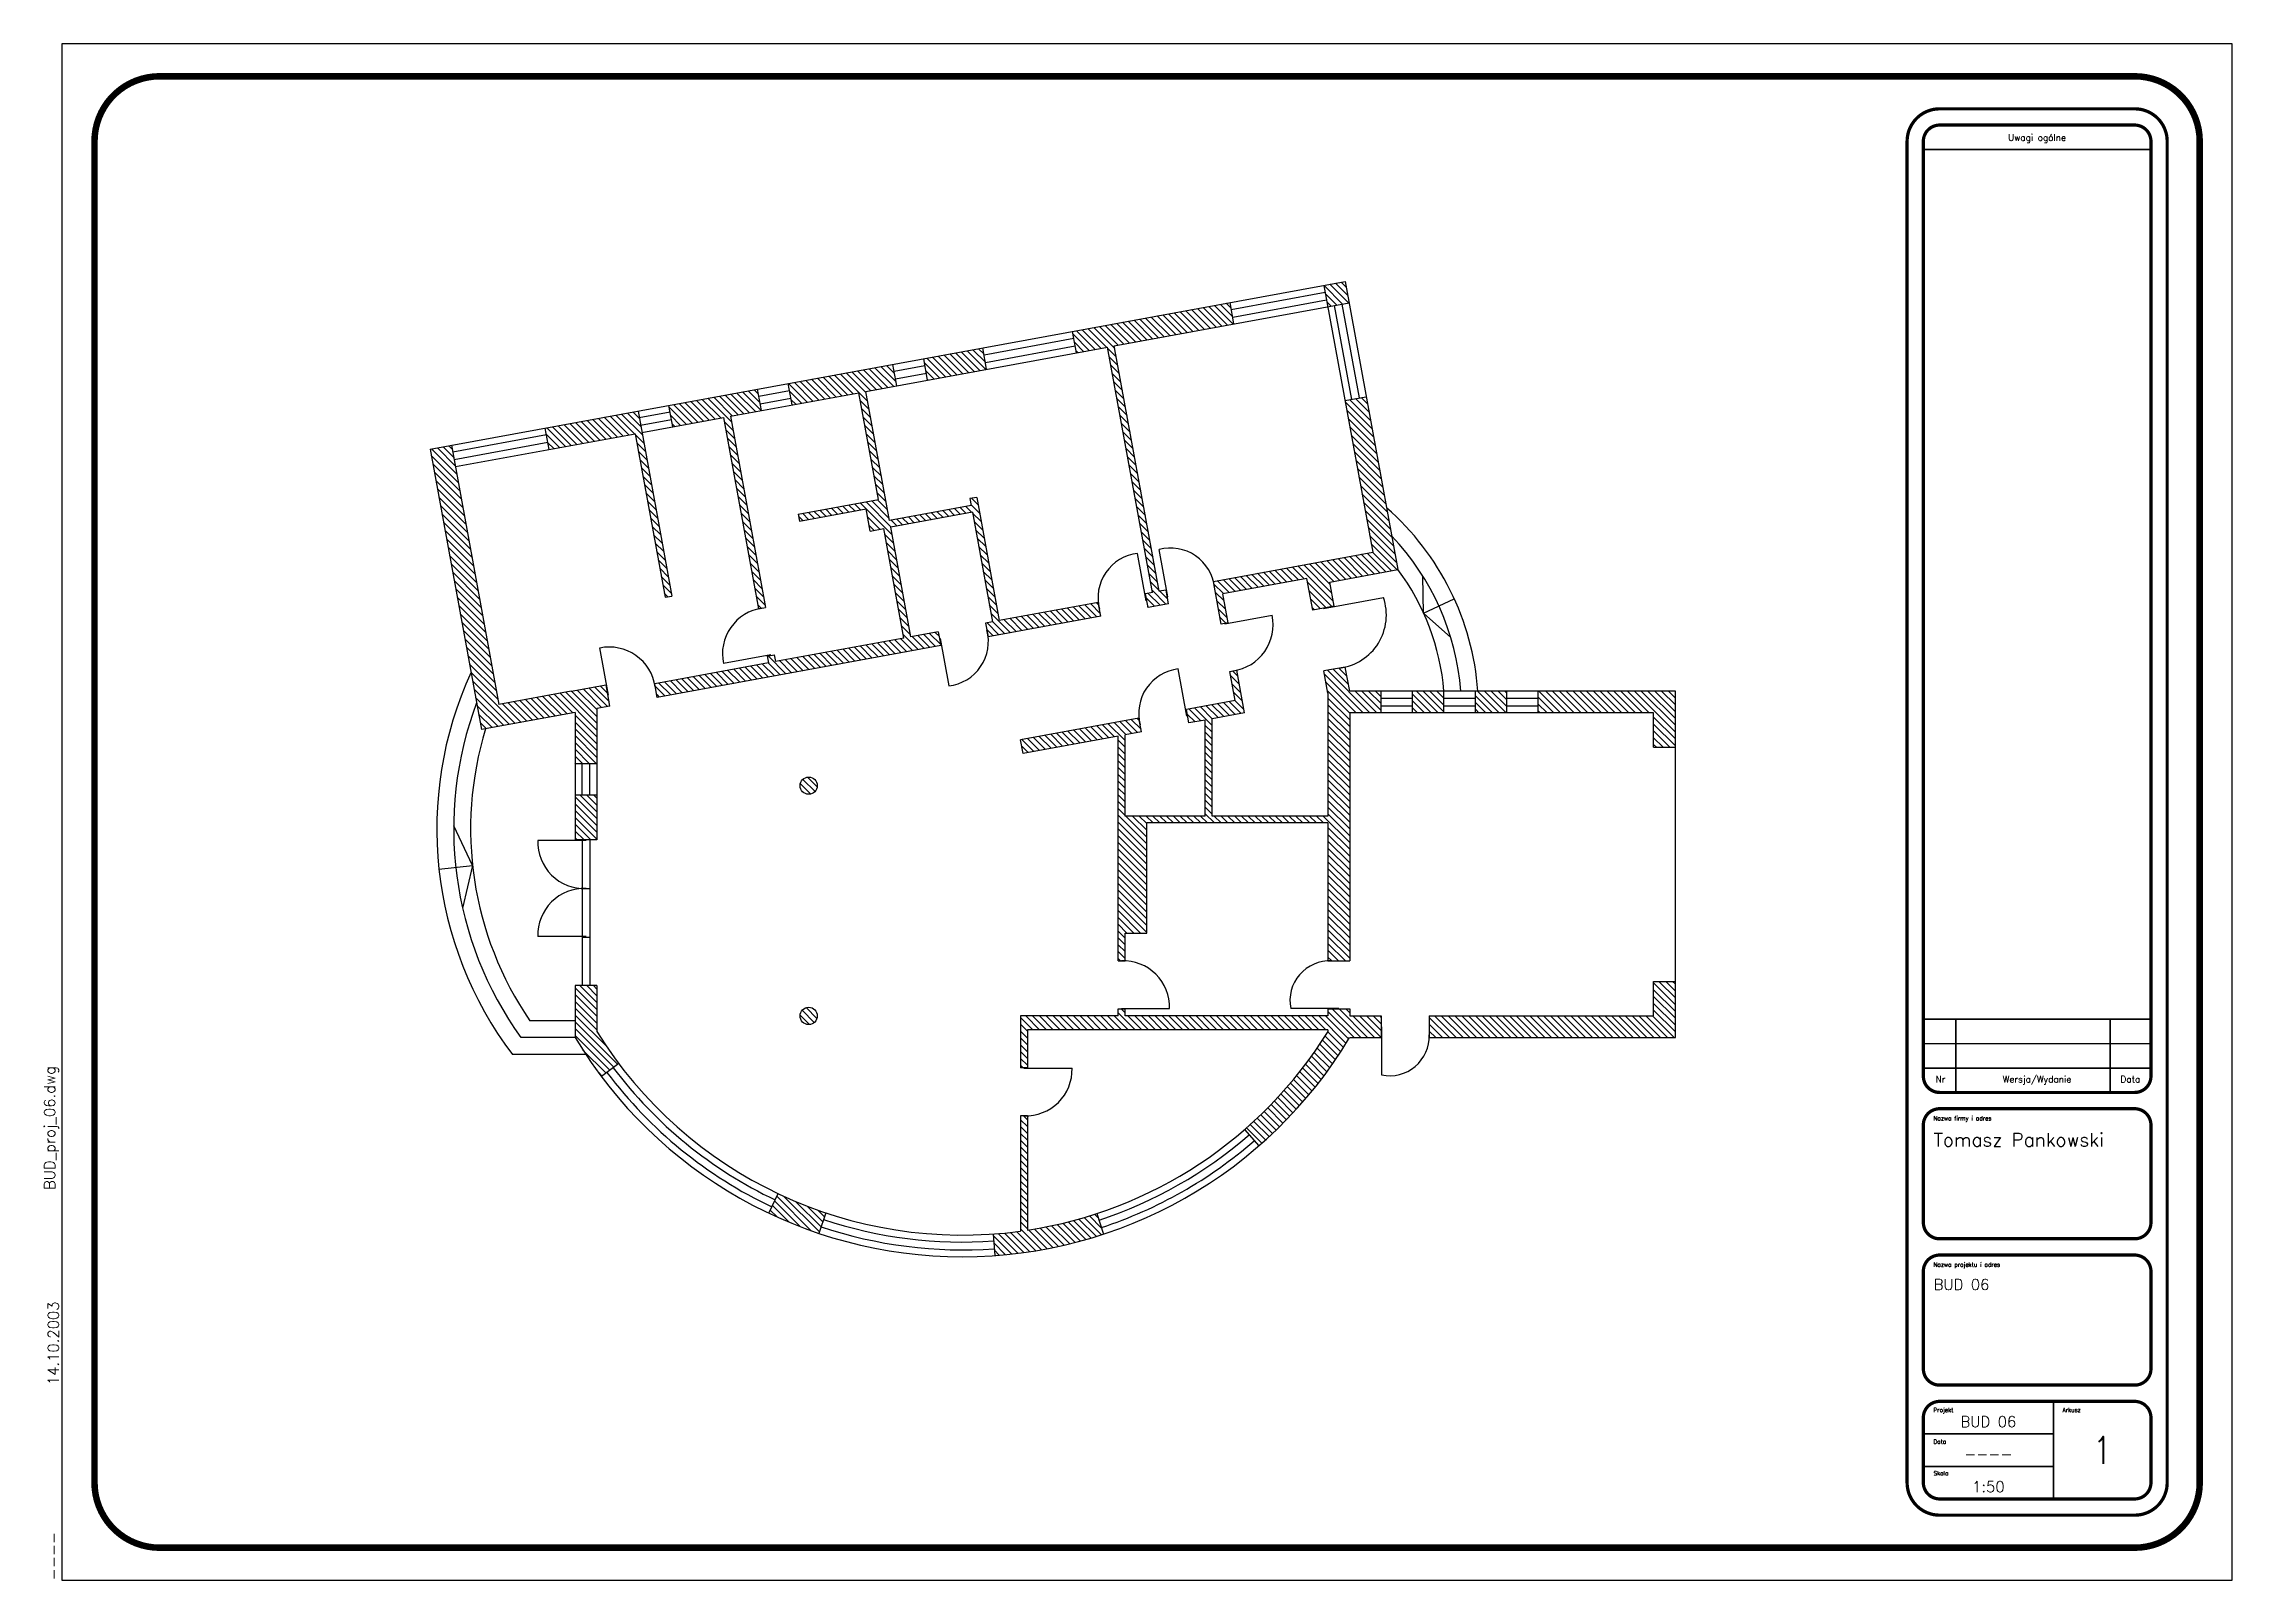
# Paper-space layout 'ISO A1' of a CAD drawing. Header units: millimetres. Extents: x -7 to 801, y 0 to 567.
# The model-space entities are those that its viewports show. They can reach past a viewport. Long polylines and large blocks are cut down to what shows.
import ezdxf
from ezdxf.enums import TextEntityAlignment as Align

# ---------------------------------------------------------------- set-up
doc = ezdxf.new("R2010")
doc.units = ezdxf.units.MM
doc.layers.add('Kreskowanie', color=7, linetype='Continuous')
doc.layers.add('Title Block', color=7, linetype='Continuous')
doc.styles.add('Roman', font='romans.shx')
pattern_1 = [(135, (20427.81, 28282.96), (-62.8618, -62.8618), [])]

# ---------------------------------------------------------------- blocks, each defined once
blk = doc.blocks.new('Tabelka rysunkowa')
at = {"layer": 'Title Block'}
for p, q in [((0, 567), (0, 0)), ((801, 567), (0, 567)), ((801, 0), (801, 567)), ((0, 0), (801, 0))]:
    blk.add_line(p, q, dxfattribs=at)
for points, const_width in [([(789, 531, 0.414214), (765, 555), (36, 555, 0.414214), (12, 531), (12, 36, 0.414214), (36, 12), (765, 12, 0.414214), (789, 36)], 2.4), ([(765, 543), (693, 543, 0.414214), (681, 531), (681, 36, 0.414214), (693, 24), (765, 24, 0.414214), (777, 36), (777, 531, 0.414214)], 1.2), ([(771, 531, 0.414214), (765, 537), (693, 537, 0.414214), (687, 531), (687, 186, 0.414214), (693, 180), (765, 180, 0.414214), (771, 186)], 1.2), ([(693, 126), (765, 126, 0.414214), (771, 132), (771, 168, 0.414214), (765, 174), (693, 174, 0.414214), (687, 168), (687, 132, 0.414214)], 1.2), ([(693, 72), (765, 72, 0.414214), (771, 78), (771, 114, 0.414214), (765, 120), (693, 120, 0.414214), (687, 114), (687, 78, 0.414214)], 1.2), ([(693, 30), (765, 30, 0.414214), (771, 36), (771, 60, 0.414214), (765, 66), (693, 66, 0.414214), (687, 60), (687, 36, 0.414214)], 1.2)]:
    blk.add_lwpolyline(points, format="xyb", close=True, dxfattribs=dict(at, const_width=const_width))
at = {"layer": 'Title Block', "const_width": 0.6}
for points in [[(687, 528), (771, 528)], [(687, 207), (771, 207)], [(699, 180), (699, 207)], [(756, 180), (756, 207)], [(687, 198), (771, 198)], [(687, 189), (771, 189)], [(735, 30), (735, 66)], [(687, 54), (735, 54)], [(687, 42), (735, 42)]]:
    blk.add_lwpolyline(points, dxfattribs=at)
at = {"layer": 'Title Block', "style": 'Roman'}
for s, p in [('Uwagi ogólne', (728.96, 532.39)), ('Nr', (693.33, 184.88)), ('Wersja/Wydanie', (728.96, 184.88)), ('Data', (763.41, 184.88))]:
    blk.add_text(s, height=2.4, dxfattribs=at).set_placement(p, align=Align.MIDDLE_CENTER)
for s, p in [('Nazwa firmy i adres', (690.73, 169.71)), ('Nazwa projektu i adres', (690.73, 115.71)), ('Projekt', (690.73, 62.03)), ('Arkusz', (738.36, 62.03)), ('Data', (690.73, 50.37)), ('Skala', (690.73, 38.72))]:
    blk.add_text(s, height=1.56, dxfattribs=at).set_placement(p)
at = {"layer": 'Title Block', "color": 0, "style": 'Roman', "flags": 8}
for tag, p in [('PROJECTNAME', (690.8, 105.93)), ('PROJECTADDRESS1', (690.8, 99.45)), ('PROJECTADDRESS2', (690.8, 92.97)), ('PROJECTADDRESS3', (690.8, 86.5))]:
    blk.add_attdef(tag, text='', height=4, dxfattribs=at).set_placement(p, align=Align.BOTTOM_LEFT)
for tag, p in [('PROJECTNAME', (711, 58.5)), ('DATE', (711, 46.5))]:
    blk.add_attdef(tag, text='', height=4, dxfattribs=at).set_placement(p, align=Align.MIDDLE_CENTER)
at = {"layer": 'Title Block', "color": 0, "style": 'Roman', "width": 0.75, "flags": 8}
blk.add_attdef('SHEETNO', text='', height=10, dxfattribs=at).set_placement((753, 48), align=Align.MIDDLE_CENTER)
at = {"layer": 'Title Block', "color": 0, "style": 'Roman'}
blk.add_attdef('SCALE', text='', height=4, dxfattribs=at).set_placement((711, 34.5), align=Align.MIDDLE_CENTER)

msp = doc.modelspace()

# ---------------------------------------------------------------- hatches: boundary and pattern name
at = {"layer": 'Kreskowanie'}
h = msp.add_hatch(dxfattribs=at)
h.set_pattern_fill('ANSI31', color=256, scale=28, angle=90)
h.set_pattern_definition(pattern_1)
h.paths.add_polyline_path([(6558, 44853), (6630, 44460), (7719, 44659), (7647, 45053)])
h.paths.add_polyline_path([(9306, 45357), (9378, 44963), (9948, 45068), (10778, 40539), (10652, 40515), (10698, 40264), (11076, 40333), (11030, 40585), (10904, 40562), (10074, 45091), (12282, 45495), (12210, 45889)])
h.paths.add_polyline_path([(14407, 45885), (14335, 46278), (13941, 46206), (14013, 45812)])
h.paths.add_polyline_path([(14724, 44153), (14331, 44081), (14843, 41283), (11903, 40745), (12048, 39958), (12173, 39981), (12075, 40516), (13630, 40801), (13737, 40217), (14130, 40289), (14049, 40731), (15309, 40962)])
h.paths.add_polyline_path([(14018, 36415), (11882, 36415), (11882, 38211), (12478, 38320), (12334, 39107), (12208, 39084), (12306, 38549), (11404, 38383), (11450, 38132), (11754, 38187), (11754, 36415), (10272, 36415), (10272, 37916), (10576, 37971), (10530, 38223), (8344, 37823), (8390, 37571), (10144, 37892), (10144, 33743), (10272, 33743), (10272, 34255), (10672, 34255), (10672, 36287), (14018, 36287), (14018, 33743), (14418, 33743), (14418, 38320), (14998, 38320), (14998, 38720), (14418, 38720), (14336, 39165), (13943, 39093), (14018, 38684)])
h = msp.add_hatch(dxfattribs=at)
h.set_pattern_fill('ANSI31', color=256, scale=28, angle=90)
h.set_pattern_definition(pattern_1)
h.paths.add_polyline_path([(1855, 43991), (1927, 43598), (2864, 43770), (3511, 40240), (3637, 40263), (2990, 43793), (3561, 43897), (3489, 44291)], flags=17)
h.paths.add_polyline_path([(4059, 44395), (4131, 44002), (5363, 44227), (5724, 42255), (4241, 41983), (4264, 41858), (5496, 42083), (5570, 41674), (5822, 41720), (6193, 39698), (3820, 39264), (3797, 39390), (3671, 39367), (3694, 39241), (1594, 38856), (1640, 38604), (6873, 39563), (6827, 39815), (6319, 39721), (5948, 41744), (7456, 42020), (7826, 39998), (7700, 39975), (7746, 39723), (9825, 40104), (9779, 40355), (7952, 40021), (7535, 42295), (7409, 42272), (7432, 42146), (5925, 41869), (5489, 44251), (6059, 44355), (5987, 44749)])
h = msp.add_hatch(dxfattribs=at)
h.set_pattern_fill('ANSI31', color=256, scale=28, angle=90)
h.set_pattern_definition(pattern_1)
h.paths.add_polyline_path([(126, 32327, 0.026032), (611, 31608), (930, 31848, -0.022577), (526, 32439), (526, 33286), (126, 33286)])
h.paths.add_polyline_path([(526, 36801), (126, 36801), (126, 35975), (526, 35975)])
h.paths.add_polyline_path([(126, 38327), (126, 37381), (526, 37381), (526, 38400), (767, 38444), (695, 38837), (54, 38720), (-1282, 38475), (-2157, 43256), (-2551, 43184), (-1603, 38010)])
h.paths.add_polyline_path([(-426, 43573), (-354, 43180), (1231, 43470), (1784, 40451), (1910, 40474), (1285, 43887)])
h = msp.add_hatch(dxfattribs=at)
h.set_pattern_fill('ANSI31', color=256, scale=28, angle=90)
h.set_pattern_definition(pattern_1)
h.paths.add_polyline_path([(15578, 38720), (15578, 38320), (16158, 38320), (16158, 38720)])
h.paths.add_polyline_path([(16738, 38720), (16738, 38320), (17318, 38320), (17318, 38720)])
h.paths.add_polyline_path([(17898, 38720), (17898, 38320), (20028, 38320), (20028, 37685), (20428, 37685), (20428, 38720)])
h.paths.add_polyline_path([(15886, 32727), (15886, 32327), (20428, 32327), (20428, 33362), (20028, 33362), (20028, 32727)])
h = msp.add_hatch(dxfattribs=at)
h.set_pattern_fill('ANSI31', color=256, scale=28, angle=90)
h.set_pattern_definition(pattern_1)
h.paths.add_polyline_path([(3871, 29449), (3699, 29088, 0.029921), (4624, 28715), (4751, 29094, -0.029914)])
h.paths.add_polyline_path([(4276, 32727, 1), (4594, 32727, 1)])
h.paths.add_polyline_path([(4276, 36976, 1), (4594, 36976, 1)])
h = msp.add_hatch(dxfattribs=at)
h.set_pattern_fill('ANSI31', color=256, scale=28, angle=90)
h.set_pattern_definition(pattern_1)
h.paths.add_polyline_path([(14018, 32855), (14018, 32727), (10272, 32727), (10272, 32855), (10144, 32855), (10144, 32727), (8344, 32727), (8344, 31772), (8472, 31772), (8472, 32471), (14018, 32471), (14018, 32439, -0.075293), (12478, 30629), (12740, 30328, 0.078746), (14417, 32327), (14998, 32327), (14998, 32727), (14418, 32727), (14418, 32855)])
h = msp.add_hatch(dxfattribs=at)
h.set_pattern_fill('ANSI31', color=256, scale=28, angle=90)
h.set_pattern_definition(pattern_1)
h.paths.add_polyline_path([(9877, 28701), (9753, 29081, -0.041557), (8472, 28774), (8472, 30884), (8344, 30884), (8344, 28756, -0.015975), (7840, 28703), (7868, 28305, 0.061654)])

# ---------------------------------------------------------------- linework, layer by layer
for p, q in [((-2551, 43184), (14335, 46278)), ((12233, 45763), (13964, 46080)), ((13941, 46206), (14843, 41283)), ((14335, 46278), (15309, 40962)), ((10074, 45091), (14407, 45885)), ((12282, 45495), (12210, 45889)), ((12259, 45621), (13990, 45938)), ((14457, 44104), (14139, 45835)), ((14598, 44130), (14281, 45861)), ((9378, 44963), (9306, 45357)), ((5489, 44251), (9948, 45068)), ((6630, 44460), (6558, 44853)), ((7719, 44659), (7647, 45053)), ((7670, 44927), (9329, 45231)), ((7696, 44785), (9355, 45089)), ((10778, 40539), (9948, 45068)), ((10904, 40562), (10074, 45091)), ((6059, 44355), (5987, 44749)), ((6010, 44623), (6581, 44727)), ((6036, 44481), (6607, 44586)), ((2990, 43793), (5363, 44227)), ((3561, 43897), (3489, 44291)), ((3512, 44165), (4082, 44269)), ((3538, 44023), (4108, 44128)), ((4131, 44002), (4059, 44395)), ((5724, 42255), (5363, 44227)), ((5925, 41869), (5489, 44251)), ((14331, 44081), (14724, 44153)), ((1285, 43887), (1910, 40474)), ((1878, 43866), (1308, 43761)), ((1904, 43724), (1334, 43619)), ((1357, 43493), (2864, 43770)), ((1927, 43598), (1855, 43991)), ((2864, 43770), (3511, 40240)), ((2990, 43793), (3637, 40263)), ((-2157, 43256), (-1282, 38475)), ((-403, 43448), (-2134, 43130)), ((-377, 43306), (-2108, 42989)), ((-2085, 42863), (1231, 43470)), ((-354, 43180), (-426, 43573)), ((1231, 43470), (1784, 40451)), ((-2551, 43184), (-1603, 38010)), ((4241, 41983), (5724, 42255)), ((4264, 41858), (5496, 42083)), ((5570, 41674), (5496, 42083)), ((7432, 42146), (5925, 41869)), ((7456, 42020), (5948, 41744)), ((7535, 42295), (7409, 42272)), ((7409, 42272), (7432, 42146)), ((7456, 42020), (7826, 39998)), ((7535, 42295), (7952, 40021)), ((4241, 41983), (4264, 41858)), ((5570, 41674), (5822, 41720)), ((6193, 39698), (5822, 41720)), ((6319, 39721), (5948, 41744)), ((10665, 40388), (10505, 41261)), ((11062, 40460), (10902, 41334)), ((11903, 40745), (14843, 41283)), ((13630, 40801), (12075, 40516)), ((13737, 40217), (13630, 40801)), ((14049, 40731), (15309, 40962)), ((15781, 40161), (15770, 40840)), ((1784, 40451), (1910, 40474)), ((10778, 40539), (10652, 40515)), ((10698, 40264), (10652, 40515)), ((11030, 40585), (10904, 40562)), ((11076, 40333), (11030, 40585)), ((12048, 39958), (11903, 40745)), ((12173, 39981), (12075, 40516)), ((13936, 40243), (15041, 40445)), ((14130, 40289), (14049, 40731)), ((15781, 40161), (16349, 40420)), ((3511, 40240), (3637, 40263)), ((7826, 39998), (7700, 39975)), ((9825, 40104), (7746, 39723)), ((9779, 40355), (7952, 40021)), ((9825, 40104), (9779, 40355)), ((11076, 40333), (10698, 40264)), ((12112, 39959), (12986, 40119)), ((14130, 40289), (13737, 40217)), ((15781, 40161), (16285, 39707)), ((6193, 39698), (3820, 39264)), ((6827, 39815), (6319, 39721)), ((6827, 39815), (6873, 39563)), ((6860, 39690), (7020, 38817)), ((7700, 39975), (7746, 39723)), ((12173, 39981), (12048, 39958)), ((741, 38643), (581, 39516)), ((3694, 39241), (1594, 38856)), ((6873, 39563), (1640, 38604)), ((3734, 39388), (2861, 39228)), ((3671, 39367), (3797, 39390)), ((3671, 39367), (3694, 39241)), ((3797, 39390), (3820, 39264)), ((54, 38720), (695, 38837)), ((767, 38444), (695, 38837)), ((1640, 38604), (1594, 38856)), ((11416, 38256), (11256, 39129)), ((12208, 39084), (12334, 39107)), ((12306, 38549), (12208, 39084)), ((12478, 38320), (12334, 39107)), ((14336, 39165), (13943, 39093)), ((14018, 38684), (13943, 39093)), ((14418, 38720), (14336, 39165)), ((54, 38720), (-1282, 38475)), ((767, 38444), (526, 38400)), ((526, 38400), (526, 35975)), ((12306, 38549), (11404, 38383)), ((11450, 38132), (11404, 38383)), ((14018, 38684), (14018, 36415)), ((14998, 38320), (14998, 38720)), ((14998, 38592), (15578, 38592)), ((14998, 38448), (15578, 38448)), ((15578, 38320), (15578, 38720)), ((16158, 38320), (16158, 38720)), ((16158, 38592), (16738, 38592)), ((16158, 38448), (16738, 38448)), ((16738, 38320), (16738, 38720)), ((17318, 38320), (17318, 38720)), ((17318, 38592), (17898, 38592)), ((17318, 38448), (17898, 38448)), ((17898, 38320), (17898, 38720)), ((126, 38327), (-1603, 38010)), ((10530, 38223), (8344, 37823)), ((10576, 37971), (10272, 37916)), ((10576, 37971), (10530, 38223)), ((11754, 38187), (11450, 38132)), ((11754, 36415), (11754, 38187)), ((12478, 38320), (11882, 38211)), ((11882, 36415), (11882, 38211)), ((14418, 38320), (14418, 33743)), ((8390, 37571), (8344, 37823)), ((10144, 37892), (8390, 37571)), ((10144, 33743), (10144, 37892)), ((10272, 36415), (10272, 37916)), ((20028, 37685), (20428, 37685)), ((526, 37381), (126, 37381)), ((254, 36801), (254, 37381)), ((398, 36801), (398, 37381)), ((526, 36801), (126, 36801)), ((11754, 36415), (10272, 36415)), ((14018, 36415), (11882, 36415)), ((-1768, 35503), (-2116, 36234)), ((326, 35965), (-562, 35965)), ((526, 35975), (126, 35975)), ((254, 35975), (254, 33286)), ((398, 35975), (398, 33286)), ((14018, 36287), (10672, 36287)), ((10672, 34255), (10672, 36287)), ((14018, 36287), (14018, 33743)), ((-2388, 35435), (-1768, 35503)), ((-1768, 35503), (-1952, 34714)), ((254, 35079), (398, 35079)), ((326, 34194), (-562, 34194)), ((254, 34183), (398, 34183)), ((10272, 34255), (10672, 34255)), ((10272, 33743), (10272, 34255)), ((10144, 33743), (10272, 33743)), ((14018, 33743), (14418, 33743)), ((526, 33286), (126, 33286)), ((526, 33286), (526, 32439)), ((20028, 33362), (20428, 33362)), ((8344, 32727), (8344, 31772)), ((10144, 32727), (8344, 32727)), ((10144, 32727), (10144, 32855)), ((10144, 32855), (10272, 32855)), ((10208, 32865), (11096, 32865)), ((10272, 32727), (10272, 32855)), ((14018, 32727), (10272, 32727)), ((14218, 32865), (13330, 32865)), ((14018, 32855), (14418, 32855)), ((14018, 32855), (14018, 32727)), ((14418, 32855), (14418, 32727)), ((14998, 32727), (14998, 32327)), ((15886, 32727), (15886, 32327)), ((126, 32327), (-874, 32327)), ((126, 32639), (-712, 32639)), ((14018, 32471), (8472, 32471)), ((8472, 32471), (8472, 31772)), ((14018, 32471), (14018, 32439)), ((15008, 32527), (15008, 31639)), ((323, 32015), (-1032, 32015)), ((931, 31849), (611, 31608)), ((8472, 31772), (8344, 31772)), ((8408, 31762), (9296, 31762)), ((8472, 30884), (8344, 30884)), ((8344, 30884), (8344, 28756)), ((8472, 30884), (8472, 28774)), ((12478, 30629), (12740, 30328)), ((3700, 29088), (3871, 29449)), ((4751, 29094), (4624, 28715)), ((9753, 29081), (9877, 28701)), ((7840, 28703), (7868, 28305))]:
    msp.add_line(p, q)
for points in [[(15886, 32327), (20428, 32327), (20428, 38720), (14418, 38720)], [(126, 38327), (126, 35975)], [(20028, 37685), (20028, 38320), (14418, 38320)], [(126, 33286), (126, 32327)], [(15886, 32727), (20028, 32727), (20028, 33362)], [(14418, 32727), (14998, 32727)], [(14418, 32327), (14998, 32327)]]:
    msp.add_lwpolyline(points)
for centre in [(4435, 36976), (4435, 32727)]:
    msp.add_circle(centre, 159)
for centre, radius, start, end in [((11803, 38352), 4995, 4.2191, 48.6945), ((10600, 40441), 826, 96.6346, 194.8277), ((11109, 40541), 820, 6.3615, 104.6301), ((11803, 38352), 4683, 4.5008, 43.5655), ((11803, 38352), 4371, 4.8228, 36.6585), ((14109, 40124), 986, 277.4414, 19.0032), ((3697, 39406), 854, 98.2364, 191.9885), ((12148, 39943), 856, 278.241, 11.8954), ((6925, 39637), 826, 276.6012, 14.8275), ((754, 38674), 859, 8.5657, 101.6087), ((4480, 36180), 6909, 155.3009, 217.0795), ((11351, 38309), 826, 96.5952, 194.8275), ((4480, 36180), 6597, 159.3682, 215.7424), ((4480, 36180), 6285, 162.945, 214.2979), ((290, 35931), 853, 177.7289, 272.4198), ((290, 34227), 853, 87.5802, 182.2731), ((10240, 32887), 856, 358.5302, 92.1417), ((14052, 33008), 736, 87.3683, 191.186), ((7271, 36619), 8336, 210.9937, 329.0177), ((7272, 36619), 7936, 211.7795, 277.7636), ((7272, 36619), 7936, 278.6974, 328.2205), ((15157, 32352), 729, 258.1941, 2.0045), ((7271, 36619), 8208, 216.9586, 244.628), ((7272, 36619), 8064, 216.9528, 244.6239), ((8440, 31740), 856, 267.8583, 1.4736), ((7272, 36619), 8064, 288.2161, 310.9972), ((7271, 36619), 8208, 288.2174, 310.9961), ((7271, 36619), 8208, 288.2174, 310.9961), ((7271, 36619), 8208, 251.4828, 274.1053), ((7272, 36619), 8064, 251.4783, 274.1027)]:
    msp.add_arc(centre, radius, start, end)

psp = doc.layouts.new('ISO A1')

# ---------------------------------------------------------------- block references
at = {"layer": 'Title Block'}
ref = psp.add_blockref('Tabelka rysunkowa', (0, 0), dxfattribs=at)
ref.add_attrib('PROJECTNAME', 'BUD 06', dxfattribs={"color": 0, "height": 4, "style": 'Roman'}).set_placement((690.8, 105.93), align=Align.BOTTOM_LEFT)
ref.add_attrib('PROJECTNAME', 'BUD 06', dxfattribs={"color": 0, "height": 4, "style": 'Roman'}).set_placement((711, 58.5), align=Align.MIDDLE_CENTER)
ref.add_attrib('DATA', '----', dxfattribs={"color": 0, "height": 4, "style": 'Roman'}).set_placement((711, 46.5), align=Align.MIDDLE_CENTER)
ref.add_attrib('SKALA', '1:50', dxfattribs={"color": 0, "height": 4, "style": 'Roman'}).set_placement((711, 34.5), align=Align.MIDDLE_CENTER)
ref.add_attrib('SHEETNO', '1', dxfattribs={"color": 0, "height": 10, "style": 'Roman', "width": 0.75}).set_placement((753, 48), align=Align.MIDDLE_CENTER)

# ---------------------------------------------------------------- texts
at = {"layer": 'Title Block', "color": 0, "char_height": 4, "attachment_point": 7, "rotation": 90, "style": 'Roman'}
for s, insert, width in [('BUD_proj_06.dwg', (-1.2, 144), 186.8672), ('14.10.2003', (-1.2, 72), 54.1433), ('----', (-1.2, 0), 63.5285)]:
    psp.add_mtext(s, dxfattribs=dict(at, insert=insert, width=width))
at = {"layer": 'Title Block', "insert": (690.8, 165.03), "char_height": 5, "attachment_point": 1, "style": 'Roman'}
psp.add_mtext_dynamic_manual_height_columns('Tomasz Pankowski', width=74.2049, gutter_width=50, heights=[0], dxfattribs=at)

# ---------------------------------------------------------------- viewports
at = {"layer": '0'}
psp.add_viewport(center=(400.5, 283.5), size=(801, 567), view_center_point=(10679.96, 36489.79), view_height=28350, dxfattribs=at)

doc.saveas('drawing.dxf')
